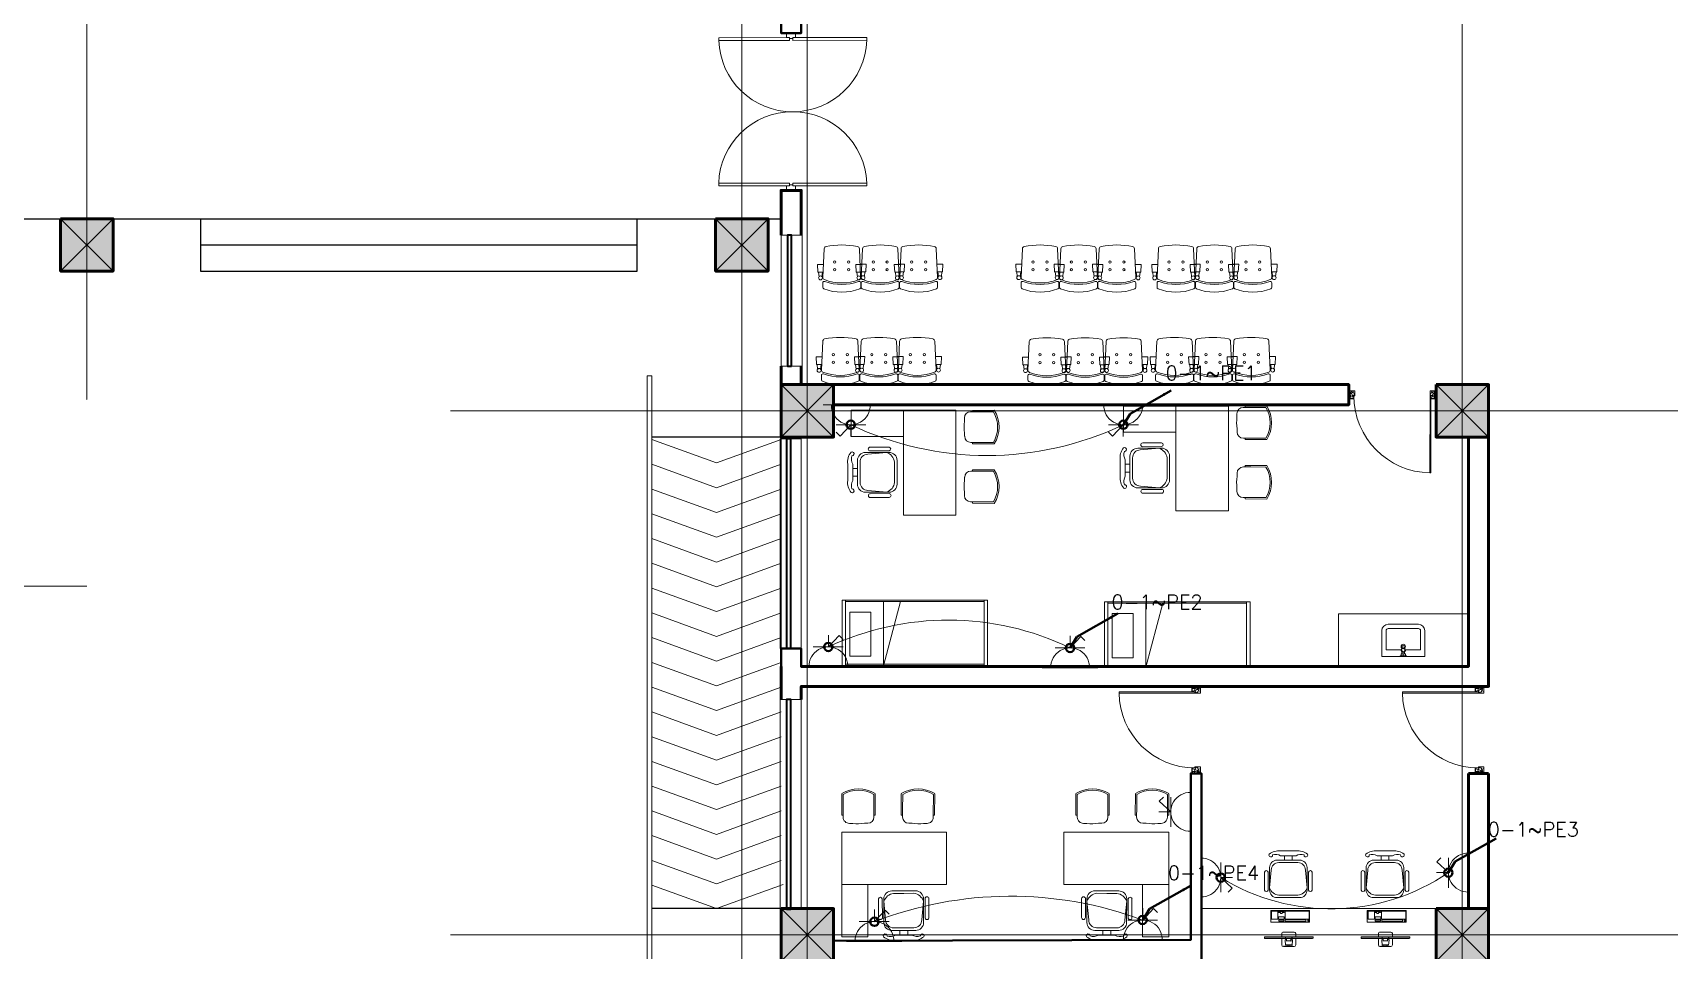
# Model space of a CAD drawing. Header units: millimetres. Extents: x 2355032 to 3136749, y 3674522 to 3929111.
# Drawn here: x 2454406 to 2473146, y 3817541 to 3828048 of the extents above; entities that cross this region are included whole.
import ezdxf

# ---------------------------------------------------------------- set-up
doc = ezdxf.new("R2010")
doc.units = ezdxf.units.MM
doc.header["$MEASUREMENT"] = 0
doc.linetypes.add('CENTER', pattern=[2, 1.25, -0.25, 0.25, -0.25])
doc.linetypes.add('DASHED', pattern=[0.75, 0.5, -0.25])
for name, color, linetype, lineweight in [('0newfurnture', 30, 'Continuous', 15), ('centreline', 52, 'CENTER', 5), ('Column-0.5', 14, 'Continuous', 50), ('door', 41, 'Continuous', 5), ('Door Opening-0.09', 253, 'Continuous', 9), ('furniture', 34, 'Continuous', 15), ('Furniture Hospital-0.09', 44, 'Continuous', 9), ('Hatch', 9, 'Continuous', 9), ('hatch-1', 53, 'Continuous', 15), ('hidden lines', 205, 'DASHED', 5), ('Power Sockets City supply', 141, 'Continuous', 13), ('Railing', 73, 'Continuous', 20), ('Sill Level', 140, 'Continuous', 20), ('stairs', 6, 'Continuous', 25), ('WALL 0.2', 7, 'Continuous', 20), ('wall 0.4', 7, 'Continuous', 40), ('Wall-0.5', 7, 'Continuous', 50), ('WINDOW', 152, 'Continuous', 30), ('Windows Plan', 152, 'Continuous', 35)]:
    doc.layers.add(name, color=color, linetype=linetype, lineweight=lineweight)
doc.layers.add('Wires', color=1, linetype='Continuous')
doc.styles.add('romans', font='romans.shx')
doc.styles.get("Standard").update_dxf_attribs({"font": 'arial.ttf'})
doc.dimstyles.get("Standard").update_dxf_attribs({"dimtxt": 500, "dimasz": 100, "dimexe": 100, "dimexo": 200, "dimgap": 0.09, "dimtad": 0, "dimtoh": 1, "dimdec": 0, "dimzin": 0, "dimdsep": 46, "dimtxsty": 'Standard', "dimblk": 'DOT', "dimcen": 0, "dimclrd": 256, "dimclre": 256, "dimclrt": 256, "dimadec": 0, "dimazin": 0, "dimtfac": 1, "dimtdec": 0, "dimtofl": 0, "dimtmove": 0, "dimatfit": 3, "dimfxl": 1, "dimtolj": 1, "dimtzin": 0, "dimlwd": -1, "dimlwe": -1, "dimarcsym": 1})

# ---------------------------------------------------------------- blocks, each defined once
blk = doc.blocks.new("door 3'3")
at = {"layer": 'door'}
for p, q in [((82769.36, -31237.4), (82769.36, -31203.37)), ((82769.84, -31203.37), (82769.36, -31203.37)), ((82769.84, -31237.4), (82769.84, -31203.37))]:
    blk.add_line(p, q, dxfattribs=at)
at = {"layer": 'door', "ltscale": 80}
for points in [[(82769.84, -31239.84), (82767.36, -31239.84), (82767.36, -31239.37), (82766.88, -31239.37), (82766.88, -31236.38), (82767.36, -31236.38), (82767.36, -31235.91), (82769.36, -31235.91), (82769.36, -31237.4), (82769.84, -31237.4)], [(82802.93, -31239.84), (82805.41, -31239.84), (82805.41, -31239.37), (82805.88, -31239.37), (82805.88, -31236.38), (82805.41, -31236.38), (82805.41, -31235.91), (82803.4, -31235.91), (82803.4, -31237.4), (82802.93, -31237.4)]]:
    blk.add_lwpolyline(points, close=True, dxfattribs=at)
blk.add_arc((82769.36, -31237.4), 34.04, 0, 89.20471, dxfattribs=at)
at = {"layer": 'Hatch'}
for centre, radius, start, end in [((82767.7, -31239.85), 2.68, 36.75824, 107.53286), ((82768.07, -31239.12), 3.04, 64.81981, 103.53483), ((82757.2, -31236.2), 10.64, 342.68423, 1.60142), ((82764.36, -31235.92), 4.57, 311.03249, 0.21009), ((82805.07, -31239.85), 2.68, 72.46714, 143.24176), ((82804.7, -31239.12), 3.04, 76.46517, 115.18019), ((82808.41, -31235.92), 4.57, 179.78991, 228.96751), ((82815.57, -31236.2), 10.64, 178.39858, 197.31577), ((82767.27, -31240.34), 1.96, 14.76809, 101.35249), ((82767.3, -31236.13), 3.25, 271.0473, 321.53187), ((82805.47, -31236.13), 3.25, 218.46813, 268.9527), ((82805.49, -31240.34), 1.96, 78.64751, 165.23191)]:
    blk.add_arc(centre, radius, start, end, dxfattribs=at)
blk = doc.blocks.new('desk')
at = {"layer": 'Furniture Hospital-0.09', "lineweight": 0}
for p, q in [((82779.05, -33204.54), (82778.82, -33204.74)), ((82778.82, -33226.13), (82778.82, -33204.74)), ((82778.08, -33213.81), (82775.81, -33213.97)), ((82775.81, -33214.25), (82775.92, -33214.25)), ((82775.81, -33214.27), (82775.9, -33214.27)), ((82775.81, -33216.59), (82775.9, -33216.59)), ((82775.81, -33216.61), (82775.92, -33216.61)), ((82778.08, -33217.05), (82775.81, -33216.89)), ((82775.92, -33212.3), (82778.82, -33212.3)), ((82777.66, -33214.44), (82778.55, -33214.44)), ((82777.66, -33214.46), (82777.66, -33214.44)), ((82777.66, -33214.46), (82778.82, -33214.46)), ((82777.66, -33216.4), (82778.82, -33216.4)), ((82777.66, -33216.43), (82777.66, -33216.4)), ((82777.66, -33216.43), (82778.55, -33216.43)), ((82777.78, -33216.4), (82777.78, -33214.46)), ((82779.63, -33212.3), (82781.02, -33212.3)), ((82775.92, -33218.56), (82778.82, -33218.56)), ((82779.63, -33218.56), (82781.02, -33218.56)), ((82778.82, -33226.13), (82779.05, -33226.32))]:
    blk.add_line(p, q, dxfattribs=at)
at = {"layer": 'Furniture Hospital-0.09', "lineweight": 0, "ltscale": 100}
for p, q in [((82786.19, -33223.54), (82786.19, -33206.09)), ((82786.19, -33206.09), (82791.32, -33206.09)), ((82786.51, -33207.8), (82787.14, -33207.8)), ((82786.51, -33217.09), (82786.51, -33207.8)), ((82786.57, -33206.96), (82786.57, -33206.39)), ((82786.57, -33206.39), (82787.14, -33206.39)), ((82787.14, -33206.96), (82786.57, -33206.96)), ((82787.14, -33206.39), (82787.14, -33206.96)), ((82787.14, -33207.8), (82787.14, -33217.09)), ((82787.44, -33217.12), (82787.44, -33206.33)), ((82787.44, -33206.33), (82791.11, -33206.33)), ((82791.11, -33206.33), (82791.11, -33217.12)), ((82791.32, -33206.09), (82791.32, -33223.54)), ((82787.14, -33217.09), (82786.51, -33217.09)), ((82786.54, -33219.95), (82786.54, -33217.6)), ((82786.54, -33217.6), (82787.14, -33217.6)), ((82787.14, -33217.6), (82787.14, -33219.95)), ((82791.11, -33217.12), (82787.44, -33217.12)), ((82787.5, -33220.04), (82787.5, -33217.45)), ((82787.5, -33217.45), (82788.59, -33217.45)), ((82788.59, -33217.45), (82788.59, -33220.04)), ((82790.54, -33217.57), (82790.99, -33217.57)), ((82790.54, -33218.45), (82790.54, -33217.57)), ((82790.99, -33217.57), (82790.99, -33220.07)), ((82791.32, -33223.54), (82786.19, -33223.54)), ((82787.14, -33219.95), (82786.54, -33219.95)), ((82788.59, -33220.04), (82787.5, -33220.04)), ((82787.5, -33223.2), (82787.5, -33220.34)), ((82787.5, -33220.34), (82791.08, -33220.34)), ((82791.08, -33223.2), (82787.5, -33223.2)), ((82790.03, -33219.2), (82790.03, -33218.45)), ((82790.03, -33218.45), (82790.54, -33218.45)), ((82790.54, -33219.2), (82790.03, -33219.2)), ((82790.54, -33220.07), (82790.54, -33219.2)), ((82790.99, -33220.07), (82790.54, -33220.07)), ((82791.08, -33220.34), (82791.08, -33223.2))]:
    blk.add_line(p, q, dxfattribs=at)
at = {"layer": 'Furniture Hospital-0.09', "ltscale": 6}
for p, q in [((82800.5, -33204.96), (82808.49, -33204.96)), ((82800.5, -33206.58), (82808.49, -33206.58)), ((82813.91, -33213.95), (82815.89, -33213.95)), ((82813.91, -33217.32), (82815.89, -33217.32)), ((82800.5, -33224.69), (82808.49, -33224.69)), ((82800.5, -33226.31), (82808.49, -33226.31))]:
    blk.add_line(p, q, dxfattribs=at)
at = {"layer": 'Furniture Hospital-0.09', "lineweight": 0}
for points in [[(82779.63, -33226.32), (82779.63, -33204.54), (82779.05, -33204.54), (82779.05, -33226.32), (82779.63, -33226.32)], [(82775.23, -33217.86), (82775.23, -33213)], [(82775.81, -33216.89), (82775.81, -33213.97)], [(82775.9, -33216.59), (82775.9, -33214.27)], [(82775.92, -33216.61), (82775.92, -33214.25)], [(82781.72, -33217.86), (82781.72, -33213)]]:
    blk.add_lwpolyline(points, dxfattribs=at)
at = {"layer": 'Furniture Hospital-0.09', "ltscale": 6}
for points in [[(82797.14, -33215.63), (82797.14, -33210.58, -0.414214), (82800.51, -33207.21), (82810.61, -33207.21, -0.418376), (82813.91, -33210.58), (82813.91, -33215.63)], [(82798.2, -33215.63), (82798.2, -33211.34, -0.28028), (82801.57, -33207.21), (82809.51, -33207.97, -0.418376), (82812.81, -33211.34), (82812.81, -33215.63)], [(82816.29, -33208.59, -0.214578), (82815.89, -33212.17), (82815.89, -33215.63)], [(82816.6, -33207.07, -0.207066), (82818.07, -33212.19), (82818.07, -33215.63)], [(82797.14, -33215.63), (82797.14, -33220.69, 0.414214), (82800.51, -33224.06), (82810.61, -33224.06, 0.418376), (82813.91, -33220.69), (82813.91, -33215.63)], [(82798.2, -33215.63), (82798.2, -33219.93, 0.28028), (82801.57, -33224.06), (82809.51, -33223.3, 0.418376), (82812.81, -33219.93), (82812.81, -33215.63)], [(82816.29, -33222.68, 0.214578), (82815.89, -33219.1), (82815.89, -33215.63)], [(82816.6, -33224.2, 0.207066), (82818.07, -33219.08), (82818.07, -33215.63)]]:
    blk.add_lwpolyline(points, format="xyb", dxfattribs=at)
at = {"layer": 'Furniture Hospital-0.09', "lineweight": 0}
for points in [[(82778.08, -33213.81, -0.263666), (82778.48, -33213.95), (82778.55, -33214.07), (82778.55, -33214.44)], [(82778.08, -33217.05, 0.263666), (82778.48, -33216.91), (82778.55, -33216.79), (82778.55, -33216.43)]]:
    blk.add_lwpolyline(points, format="xyb", dxfattribs=at)
for centre, radius in [((82775.38, -33213.84), 0.0699), ((82775.38, -33214.41), 0.0699), ((82775.38, -33214.99), 0.0699), ((82775.38, -33215.57), 0.0699), ((82775.38, -33216.15), 0.0699), ((82775.38, -33216.73), 0.0699), ((82775.38, -33217.31), 0.0699), ((82775.38, -33217.89), 0.0699), ((82779.34, -33213.98), 0.0463), ((82779.34, -33216.88), 0.0463)]:
    blk.add_circle(centre, radius, dxfattribs=at)
at = {"layer": 'Furniture Hospital-0.09', "ltscale": 6}
for centre, radius, start, end in [((82800.65, -33205.77), 0.824, 100.57806, 259.64196), ((82808.49, -33205.77), 0.812, 270, 90), ((82816.19, -33207.78), 0.823, 59.8228, 277.53485), ((82800.65, -33225.5), 0.824, 100.35804, 259.42194), ((82808.49, -33225.5), 0.812, 270, 90), ((82816.19, -33223.49), 0.823, 82.46515, 300.1772)]:
    blk.add_arc(centre, radius, start, end, dxfattribs=at)
at = {"layer": 'Furniture Hospital-0.09', "lineweight": 0}
for centre, start, end in [((82775.92, -33213), 90, 180), ((82775.92, -33217.86), 180, 270), ((82781.02, -33213), 0, 90), ((82781.02, -33217.86), 270, 0)]:
    blk.add_arc(centre, 0.695, start, end, dxfattribs=at)
blk = doc.blocks.new('BANCAS')
at = {"layer": 'Furniture Hospital-0.09'}
for p, q in [((-0.236, -0.247), (-0.314, -0.247)), ((-0.309, -0.347), (-0.314, -0.247)), ((-0.241, -0.347), (-0.309, -0.347)), ((-0.294, -0.405), (-0.3, -0.347)), ((-0.256, -0.405), (-0.25, -0.347)), ((0.314, -0.25), (0.236, -0.25)), ((0.309, -0.35), (0.241, -0.35)), ((0.256, -0.409), (0.25, -0.35)), ((0.294, -0.409), (0.3, -0.35)), ((0.309, -0.35), (0.314, -0.25))]:
    blk.add_line(p, q, dxfattribs=at)
blk.add_lwpolyline([(0.227, -0.048, 0.346546), (0.203, -0.019, 0.095695), (-0.203, -0.019, 0.346546), (-0.227, -0.048), (-0.244, -0.417, 0.318973), (-0.225, -0.447, 0.193005), (0.225, -0.447, 0.318973), (0.244, -0.417)], format="xyb", close=True, dxfattribs=at)
blk.add_lwpolyline([(-0.245, -0.522), (-0.245, -0.489, -0.522832), (-0.218, -0.471, 0.18), (0.218, -0.471, -0.522832), (0.245, -0.489), (0.245, -0.547, -0.306573), (0.232, -0.565, -0.192782), (-0.232, -0.565, -0.306573), (-0.245, -0.547), (-0.245, -0.504)], format="xyb", dxfattribs=at)
for centre, radius in [((-0.09, -0.22), 0.015), ((0.09, -0.22), 0.015), ((-0.275, -0.422), 0.025), ((-0.09, -0.32), 0.015), ((0.09, -0.32), 0.015), ((0.275, -0.425), 0.025)]:
    blk.add_circle(centre, radius, dxfattribs=at)
blk = doc.blocks.new('A$C72AE6952')
at = {"ltscale": 20, "xscale": 800, "yscale": 800, "zscale": 800, "row_count": 1, "column_count": 3, "row_spacing": 0, "column_spacing": 440.0000000000001}
blk.add_blockref('BANCAS', (-440, 0), dxfattribs=at)
blk = doc.blocks.new('d1')
at = {"layer": 'door'}
for p, q in [((2442.75, 10745.72), (2408.32, 10745.72)), ((2442.75, 10746.15), (2408.33, 10746.15)), ((2408.33, 10746.15), (2408.33, 10745.72))]:
    blk.add_line(p, q, dxfattribs=at)
at = {"layer": 'door', "ltscale": 80}
for points in [[(2445, 10779.7), (2445, 10781.99), (2444.56, 10781.99), (2444.56, 10782.43), (2441.8, 10782.43), (2441.8, 10781.99), (2441.36, 10781.99), (2441.36, 10780.14), (2442.75, 10780.14), (2442.75, 10779.7)], [(2445, 10746.15), (2445, 10743.87), (2444.56, 10743.87), (2444.56, 10743.43), (2441.8, 10743.43), (2441.8, 10743.87), (2441.36, 10743.87), (2441.36, 10745.72), (2442.75, 10745.72), (2442.75, 10746.15)]]:
    blk.add_lwpolyline(points, close=True, dxfattribs=at)
at = {"layer": 'Door Opening-0.09', "ltscale": 80}
blk.add_arc((2442.75, 10745.72), 34.42, 90, 179.27403, dxfattribs=at)
at = {"layer": 'hidden lines'}
for centre, radius, start, end in [((2441.64, 10791.37), 9.82, 268.39858, 287.31577), ((2441.38, 10784.76), 4.22, 269.78991, 318.96751), ((2444.33, 10781.34), 2.81, 166.46517, 205.18019), ((2445.01, 10781.68), 2.48, 162.46714, 233.24176), ((2441.57, 10782.05), 3, 308.46813, 358.9527), ((2445.46, 10782.07), 1.81, 168.64751, 255.23191), ((2441.64, 10734.49), 9.82, 72.68423, 91.60142), ((2441.38, 10741.1), 4.22, 41.03249, 90.21009), ((2444.33, 10744.52), 2.81, 154.81981, 193.53483), ((2445.01, 10744.18), 2.48, 126.75824, 197.53286), ((2441.57, 10743.81), 3, 1.0473, 51.53187), ((2445.46, 10743.79), 1.81, 104.76809, 191.35249)]:
    blk.add_arc(centre, radius, start, end, dxfattribs=at)
blk = doc.blocks.new('MAIN DOOR')
at = {"layer": 'door', "ltscale": 1000}
for points in [[(2313.47, 188.53), (2347.4, 188.53), (2347.4, 187.28), (2313.47, 187.28)], [(2381.32, 188.53), (2348.88, 188.53), (2348.88, 187.28), (2381.32, 187.28)]]:
    blk.add_lwpolyline(points, close=True, dxfattribs=at)
for points in [[(2346.08, 190.6), (2346.08, 188.53)], [(2348.88, 188.12), (2347.4, 188.12), (2347.4, 188.53), (2346.08, 188.53), (2346.08, 190.6), (2350.2, 190.6)], [(2347.4, 188.12), (2348.88, 188.12), (2348.88, 188.53), (2350.2, 188.53), (2350.2, 190.6), (2346.08, 190.6)], [(2350.2, 190.6), (2350.2, 188.53)], [(2313.41, 120.66), (2347.33, 120.66), (2347.33, 121.91), (2313.41, 121.91), (2313.41, 120.66)], [(2348.82, 121.07), (2347.33, 121.07), (2347.33, 120.66), (2346.01, 120.66), (2346.01, 118.6), (2350.14, 118.6)], [(2347.33, 121.07), (2348.82, 121.07), (2348.82, 120.66), (2350.14, 120.66), (2350.14, 118.6), (2346.01, 118.6)], [(2346.01, 118.6), (2346.01, 120.66)], [(2381.26, 120.66), (2348.82, 120.66), (2348.82, 121.91), (2381.26, 121.91), (2381.26, 120.66)], [(2350.14, 118.6), (2350.14, 120.66)]]:
    blk.add_lwpolyline(points, dxfattribs=at)
at = {"layer": 'Door Opening-0.09', "ltscale": 1000}
for centre, radius, start, end in [((2347.4, 188.53), 33.94, 182.11678, 357.88255), ((2347.33, 120.66), 33.95, 2.11669, 177.88264)]:
    blk.add_arc(centre, radius, start, end, dxfattribs=at)
at = {"layer": 'WINDOW', "ltscale": 5}
blk.add_line((2350.14, 190.6), (2350.14, 190.6), dxfattribs=at)
blk = doc.blocks.new('2ft column')
at = {"layer": 'Hatch', "ltscale": 5}
h = blk.add_hatch(color=256, dxfattribs=at)
h.dxf.hatch_style = 1
h.paths.add_polyline_path([(2207385, 4176559), (2207985, 4176559), (2207985, 4175959), (2207385, 4175959)])
at = {"layer": 'Column-0.5', "ltscale": 5}
blk.add_lwpolyline([(2207385, 4176559), (2207985, 4176559), (2207985, 4175959), (2207385, 4175959)], close=True, dxfattribs=at)
at = {"layer": 'Defpoints', "ltscale": 5}
for points in [[(2207985, 4176559), (2207385, 4175959)], [(2207985, 4175959), (2207385, 4176559)]]:
    blk.add_lwpolyline(points, dxfattribs=at)
blk = doc.blocks.new('main grid')
at = {"layer": 'centreline', "ltscale": 5}
for p, q in [((2533911, 4018930), (2533911, 3991299)), ((2541411, 4018930), (2541411, 3976624)), ((2542161, 4018930), (2542161, 3976624)), ((2549661, 4018930), (2549661, 3976624)), ((2559988, 3991172), (2538074, 3991172)), ((2533911, 3989164), (2515100, 3989164)), ((2559988, 3985172), (2538074, 3985172))]:
    blk.add_line(p, q, dxfattribs=at)
at = {"layer": 'Hatch'}
for p in [(326226, -183187), (333726, -183187), (334476, -185087), (341976, -185087), (334476, -191087), (341976, -191087)]:
    blk.add_blockref('2ft column', p, dxfattribs=at)
blk = doc.blocks.new('TAP')
at = {"layer": 'Furniture Hospital-0.09', "linetype": 'Continuous'}
for p, q in [((0, 38), (0, -38)), ((5, 38), (0, 38)), ((5, 38), (5, -38)), ((30, 25), (5, 25)), ((30, 0), (5, 0)), ((30, 25), (30, -25)), ((56, 16), (30, 16)), ((51, 7), (48, 8)), ((59, 19), (57, 22)), ((73, 24), (73, 27)), ((88, 20), (89, 22)), ((97, 15), (125, 12)), ((97, 8), (100, 9)), ((5, -38), (0, -38)), ((30, -25), (5, -25)), ((56, -16), (30, -16)), ((51, -8), (48, -9)), ((60, -20), (58, -22)), ((74, -24), (74, -27)), ((88, -19), (90, -22)), ((97, -7), (100, -8)), ((97, -15), (125, -12))]:
    blk.add_line(p, q, dxfattribs=at)
for radius in [21.2, 19.7]:
    blk.add_circle((74, 0), radius, dxfattribs=at)
for centre, radius, start, end in [((74, 0), 27.2, 163.0512, 199.0512), ((74, 0), 24.2, 127.0512, 163.0512), ((74, 0), 27.2, 91.0512, 127.0512), ((74, 0), 24.2, 55.0512, 91.0512), ((74, 0), 27.2, 19.0512, 55.0512), ((74, 0), 24.2, 343.0512, 19.0512), ((95, 0), 32.6, 337.45, 22.55), ((74, 0), 24.2, 199.0512, 235.0512), ((74, 0), 27.2, 235.0512, 271.0512), ((74, 0), 24.2, 271.0512, 307.0512), ((74, 0), 27.2, 307.0512, 343.0512)]:
    blk.add_arc(centre, radius, start, end, dxfattribs=at)
blk = doc.blocks.new('bazin')
at = {"layer": '0newfurnture', "ltscale": 5}
for p, q in [((2434577, 4011590), (2435069, 4011590)), ((2434577, 4011295), (2434577, 4011590)), ((2435069, 4011590), (2435069, 4011295)), ((2434626, 4011295), (2434626, 4011516)), ((2434626, 4011516), (2434799, 4011516)), ((2434847, 4011516), (2435020, 4011516)), ((2435020, 4011516), (2435020, 4011295)), ((2434996, 4011270), (2434651, 4011270)), ((2434996, 4011221), (2434651, 4011221))]:
    blk.add_line(p, q, dxfattribs=at)
blk.add_circle((2434823, 4011477), 25.6, dxfattribs=at)
for centre, radius, start, end in [((2434651, 4011295), 73.8, 180, 270), ((2434651, 4011295), 24.6, 180, 270), ((2434996, 4011295), 73.8, 270, 0), ((2434996, 4011295), 24.6, 270, 0)]:
    blk.add_arc(centre, radius, start, end, dxfattribs=at)
at = {"layer": '0newfurnture', "ltscale": 5, "xscale": 0.9842520018725999, "yscale": 0.9842520018725999, "zscale": 0.9842520018725999, "rotation": 270}
blk.add_blockref('TAP', (2434823, 4011590), dxfattribs=at)
blk = doc.blocks.new('ADHIKRIT')
at = {"layer": 'furniture'}
for p, q in [((900, 1351), (0, 1351)), ((0, 1351), (0, -450)), ((0, 741), (0, 1351)), ((900, -450), (900, 1351)), ((1187, 1145), (1558, 1147)), ((1187, 1145), (1187, 1121)), ((-245, 1046), (-569, 1047)), ((-245, 980), (-569, 981)), ((1048, 956), (1048, 1014)), ((1187, 1121), (1153, 1121)), ((1187, 1121), (1545, 1123)), ((-789, 683), (-869, 683)), ((1050, 758), (1050, 711)), ((1050, 700), (1050, 711)), ((1189, 595), (1157, 595)), ((1187, 595), (1187, 571)), ((1187, 571), (1558, 573)), ((1189, 595), (1286, 595)), ((1287, 595), (1545, 597)), ((-789, 547), (-869, 547)), ((-900, 0), (0, 0)), ((-900, -450), (-900, 0)), ((-247, 247), (-571, 248)), ((-247, 182), (-571, 182)), ((1189, 102), (1157, 102)), ((1187, 126), (1558, 124)), ((1187, 102), (1187, 126)), ((1189, 102), (1286, 101)), ((1287, 101), (1545, 100)), ((1048, -260), (1048, -318)), ((1050, -4), (1050, -14)), ((1050, -61), (1050, -14)), ((0, -450), (-900, -450)), ((0, -450), (900, -450)), ((1187, -425), (1153, -425)), ((1187, -425), (1545, -426)), ((1187, -449), (1187, -425)), ((1187, -449), (1558, -450))]:
    blk.add_line(p, q, dxfattribs=at)
for points in [[(-897, 962, 0.207066), (-957, 755), (-957, 615)], [(-885, 900, 0.214578), (-869, 755), (-869, 615)], [(-110, 614), (-109, 818, 0.414214), (-246, 955), (-655, 956, 0.418376), (-789, 820), (-789, 615)], [(-153, 614), (-152, 788, 0.28028), (-288, 955), (-610, 925, 0.418376), (-744, 789), (-745, 615)], [(-899, 268, -0.207066), (-958, 476), (-957, 615)], [(-886, 330, -0.214578), (-870, 475), (-869, 615)], [(-110, 614), (-110, 409, -0.414214), (-247, 273), (-656, 274, -0.418376), (-790, 410), (-789, 615)], [(-153, 614), (-153, 440, -0.28028), (-290, 273), (-612, 304, -0.418376), (-745, 441), (-745, 615)]]:
    blk.add_lwpolyline(points, format="xyb", dxfattribs=at)
for centre, radius, start, end in [((1099, 860), 542, 328.0257, 31.9845), ((-881, 933), 33.3, 262.3354, 120.0474), ((-569, 1014), 32.9, 89.8702, 269.8702), ((-245, 1013), 32.9, 269.8702, 89.8702), ((1753, 864), 711, 172.5908, 188.6233), ((1154, 1015), 106, 90.3083, 180.3083), ((1203, 1157), 39.5, 294.3355, 296.5711), ((1099, 860), 518, 329.4756, 30.5244), ((1157, 701), 106, 180.3083, 270.3083), ((-882, 297), 33.3, 239.693, 97.4051), ((-571, 215), 32.9, 89.8702, 269.8702), ((-253, 214), 33.4, 280.4483, 79.5122), ((1157, -4), 106, 89.6917, 179.6917), ((1099, -163), 518, 329.4756, 30.5244), ((1099, -163), 542, 328.0155, 31.9743), ((1753, -168), 711, 171.3767, 187.4092), ((1154, -319), 106, 179.6917, 269.6917), ((1203, -461), 39.5, 63.4289, 65.6645)]:
    blk.add_arc(centre, radius, start, end, dxfattribs=at)
blk = doc.blocks.new('BED')
at = {"layer": 'Furniture Hospital-0.09'}
for p, q in [((-2.12, 0.475), (-2.12, -0.475)), ((-2.12, -0.475), (-2.12, 0.475)), ((-0.008, 0.475), (-2.12, 0.475)), ((-2.07, 0.475), (-2.07, -0.475)), ((-0.855, -0.455), (-0.61, 0.475)), ((-0.61, 0.475), (-0.61, -0.455)), ((-0.058, -0.475), (-0.058, 0.475)), ((-0.008, -0.475), (-0.008, 0.475)), ((-0.058, 0.455), (-2.07, 0.455)), ((-0.425, 0.336), (-0.426, -0.303)), ((-0.425, 0.336), (-0.121, 0.336)), ((-0.121, -0.303), (-0.121, 0.336)), ((-2.07, -0.455), (-0.058, -0.455)), ((-0.426, -0.303), (-0.121, -0.303)), ((-2.12, -0.475), (-0.008, -0.475))]:
    blk.add_line(p, q, dxfattribs=at)
blk = doc.blocks.new('w1')
at = {"layer": 'Sill Level'}
blk.add_lwpolyline([(2460641, 3827503), (2460641, 3825103), (2460401, 3825103), (2460401, 3827503)], close=True, dxfattribs=at)
at = {"layer": 'Windows Plan'}
blk.add_lwpolyline([(2460521, 3825103), (2460521, 3827503), (2460473, 3827503), (2460473, 3825103)], close=True, dxfattribs=at)
blk = doc.blocks.new('w2')
at = {"layer": 'Sill Level'}
blk.add_lwpolyline([(2444138, 3818930), (2445638, 3818930), (2445638, 3818690), (2444138, 3818690)], close=True, dxfattribs=at)
at = {"layer": 'Windows Plan'}
blk.add_lwpolyline([(2445638, 3818810), (2444138, 3818810), (2444138, 3818762), (2445638, 3818762)], close=True, dxfattribs=at)
blk = doc.blocks.new('15A N soc')
at = {"layer": 'Power Sockets City supply', "color": 244, "lineweight": 13, "true_color": 0x991b1e}
for p, q in [((52222.5612, 99516.2064), (52222.5611, 99516.2603)), ((52222.5612, 99516.2064), (52222.6099, 99516.2585)), ((52222.6099, 99516.2585), (52222.6282, 99516.2401)), ((52222.6282, 99516.2064), (52222.4926, 99516.2064)), ((52222.4338, 99516.1156), (52222.6863, 99516.1156))]:
    blk.add_line(p, q, dxfattribs=at)
blk.add_arc((52222.5612, 99516.1182), 0.0881, 358.32, 181.68, dxfattribs=at)
blk = doc.blocks.new('_Dot')
at = {"color": 0, "linetype": 'ByBlock', "lineweight": -2}
blk.add_line((-0.5, 0), (-1, 0), dxfattribs=at)
at = {"color": 0, "linetype": 'ByBlock', "lineweight": -3, "const_width": 0.5}
blk.add_lwpolyline([(-0.25, 0, 1), (0.25, 0, 1)], format="xyb", close=True, dxfattribs=at)

msp = doc.modelspace()

# ---------------------------------------------------------------- linework, layer by layer
at = {"layer": '0newfurnture', "ltscale": 5}
msp.add_lwpolyline([(2469357, 3821392), (2470846, 3821392), (2470846, 3820792), (2469357, 3820792)], close=True, dxfattribs=at)
at = {"layer": 'centreline', "ltscale": 5}
for p, q in [((2455026, 3851476), (2455026, 3823845)), ((2470776, 3851476), (2470776, 3803536))]:
    msp.add_line(p, q, dxfattribs=at)
at = {"layer": 'Furniture Hospital-0.09', "ltscale": 5}
msp.add_lwpolyline([(2467788, 3818018), (2470476, 3818018)], dxfattribs=at)
at = {"layer": 'hatch-1', "color": 4, "lineweight": 0, "ltscale": 5}
for points in [[(2462976, 3823389), (2462235, 3823121), (2461494, 3823389)], [(2462976, 3823106), (2462235, 3822837), (2461494, 3823106)], [(2462976, 3822822), (2462235, 3822554), (2461494, 3822822)], [(2462976, 3822539), (2462235, 3822270), (2461494, 3822539)], [(2462976, 3822255), (2462235, 3821987), (2461494, 3822255)], [(2462976, 3821972), (2462235, 3821703), (2461494, 3821972)], [(2462976, 3821688), (2462235, 3821420), (2461494, 3821688)], [(2462976, 3821405), (2462235, 3821136), (2461494, 3821405)], [(2462976, 3821121), (2462235, 3820853), (2461494, 3821121)], [(2462976, 3820838), (2462235, 3820569), (2461494, 3820838)], [(2462976, 3820554), (2462235, 3820286), (2461494, 3820554)], [(2462976, 3820271), (2462235, 3820002), (2461494, 3820271)], [(2462976, 3819987), (2462235, 3819719), (2461494, 3819987)], [(2462976, 3819704), (2462235, 3819435), (2461494, 3819704)], [(2462976, 3819421), (2462235, 3819152), (2461494, 3819421)], [(2462976, 3819137), (2462235, 3818868), (2461494, 3819137)], [(2462976, 3818854), (2462235, 3818585), (2461494, 3818854)], [(2462976, 3818570), (2462235, 3818301), (2461494, 3818570)], [(2463001, 3818296), (2462235, 3818018), (2461494, 3818287)]]:
    msp.add_lwpolyline(points, dxfattribs=at)
at = {"layer": 'Railing', "ltscale": 5}
msp.add_lwpolyline([(2461443, 3824119), (2461494, 3824119), (2461494, 3817046), (2462056, 3817046), (2462056, 3816995), (2461443, 3816995)], close=True, dxfattribs=at)
at = {"layer": 'stairs', "ltscale": 5}
msp.add_line((2462976, 3818018), (2461494, 3818018), dxfattribs=at)
for points in [[(2447226, 3828418), (2447226, 3825918), (2462976, 3825918)], [(2456328, 3825918), (2456328, 3825318), (2461328, 3825318), (2461328, 3825918)], [(2456328, 3825618), (2461328, 3825618)], [(2462976, 3823418), (2461494, 3823418)]]:
    msp.add_lwpolyline(points, dxfattribs=at)
at = {"layer": 'WALL 0.2', "ltscale": 5}
for points in [[(2462976, 3823418), (2462976, 3820792)], [(2463206, 3823418), (2463206, 3820792)]]:
    msp.add_lwpolyline(points, dxfattribs=at)
at = {"layer": 'wall 0.4', "ltscale": 5}
for points in [[(2462976, 3828418), (2462976, 3828043), (2463206, 3828043), (2463206, 3828418)], [(2462976, 3820792), (2462976, 3820792), (2462976, 3820996), (2463206, 3820996), (2463206, 3820792)], [(2463576, 3817418), (2467788, 3817418), (2467788, 3819566), (2467667, 3819566), (2467667, 3817659), (2463576, 3817648)]]:
    msp.add_lwpolyline(points, dxfattribs=at)
at = {"layer": 'wall 0.4', "color": 3, "ltscale": 5}
for centre in [(2463774, 3823559), (2466894, 3823559), (2463517, 3821015), (2466285, 3821004), (2468010, 3818374), (2470617, 3818430), (2464044, 3817868), (2467115, 3817888)]:
    msp.add_circle(centre, 47.6, dxfattribs=at)
at = {"layer": 'Wall-0.5', "ltscale": 5}
for p, q in [((2470846, 3819566), (2470846, 3818018)), ((2471076, 3819566), (2470846, 3819566)), ((2471076, 3819566), (2471076, 3818018))]:
    msp.add_line(p, q, dxfattribs=at)
for points in [[(2463206, 3825730), (2463206, 3826243), (2462976, 3826243), (2462976, 3825730)], [(2462976, 3824230), (2462976, 3824018)], [(2463206, 3824018), (2463206, 3824230)], [(2463576, 3823788), (2469476, 3823788), (2469476, 3824018), (2463576, 3824018)], [(2470846, 3823418), (2470846, 3820792), (2463206, 3820792)], [(2471076, 3823418), (2471076, 3820562), (2463206, 3820562), (2463206, 3820411)], [(2462976, 3820792), (2462976, 3820411)]]:
    msp.add_lwpolyline(points, dxfattribs=at)
at = {"layer": 'Wires', "color": 5, "lineweight": 9}
for centre, radius, start, end in [((2465335, 3826844), 3637, 244.6179, 295.3821), ((2464889, 3818104), 3218, 64.3298, 115.2342), ((2469271, 3820413), 2397, 238.2642, 304.1764), ((2465605, 3813834), 4326, 69.5655, 111.156)]:
    msp.add_arc(centre, radius, start, end, dxfattribs=at)

# ---------------------------------------------------------------- block references
at = {"layer": '0newfurnture', "ltscale": 5}
msp.add_blockref('main grid', (-78885, -167454), dxfattribs=at)
at = {"layer": '0newfurnture', "xscale": -1, "rotation": 180}
msp.add_blockref('bazin', (35277, 7832496), dxfattribs=at)
at = {"layer": 'Door Opening-0.09'}
for name, p, xscale, yscale, zscale, rotation in [('MAIN DOOR', (2521790, 3831059), 24.99999476371197, 24.99999476371197, 24.99999476371197, 180.049735942377), ('d1', (2745912, 3761096), 25.64102998076803, 25.64102998076803, 25.64102998076803, 89.96666488574085), ("door 3'3", (1669426, 5935716), -25.55555555555556, 25.55555555555556, 25.55555555555556, 90), ("door 3'3", (1672671, 5935716), -25.55555555555556, 25.55555555555556, 25.55555555555556, 90)]:
    msp.add_blockref(name, p, dxfattribs=dict(at, xscale=xscale, yscale=yscale, zscale=zscale, rotation=rotation))
at = {"layer": 'furniture', "extrusion": (0, 0, -1), "yscale": 0.6669998082076751, "zscale": -0.6669998082076751}
for p, xscale, rotation in [((-2464377, 3823424), 0.6669998082076751, 180.0000000000001), ((-2467497, 3823473), 0.6669998082076751, 180.0000000000001), ((-2463970, 3818295), 0.6669998082076751, 90.00000000000011), ((-2467115, 3818295), -0.6669998082076751, 269.9999999999999)]:
    msp.add_blockref('ADHIKRIT', p, dxfattribs=dict(at, xscale=xscale, rotation=rotation))
at = {"layer": 'furniture', "xscale": 789.473684210204, "yscale": 789.473684210204, "zscale": 789.473684210204, "rotation": 180}
for p in [(2463667, 3821175), (2466672, 3821157)]:
    msp.add_blockref('BED', p, dxfattribs=at)
at = {"layer": 'Furniture Hospital-0.09', "yscale": 1.107692350907673, "zscale": 1.107692306891935}
for p, xscale in [((2464063, 3825617), -1.107692350907673), ((2466428, 3825617), 1.107692350907673), ((2467890, 3825617), -1.107692350907673), ((2464047, 3824558), -1.107692350907673), ((2466411, 3824555), -1.107692350907673), ((2467873, 3824558), -1.107692350907673)]:
    msp.add_blockref('A$C72AE6952', p, dxfattribs=dict(at, xscale=xscale))
at = {"layer": 'Furniture Hospital-0.09', "xscale": -25.55555555555556, "yscale": 25.55555555555556, "zscale": 25.55555555555556, "rotation": 270}
for p in [(3317628, 1702217), (3318734, 1702217)]:
    msp.add_blockref('desk', p, dxfattribs=at)
at = {"layer": 'Power Sockets City supply', "lineweight": 0, "xscale": 2523.339306174504, "yscale": 2523.339306174504, "zscale": 2523.339306174504}
for p, rotation in [((134239015, 254936714), 180), ((134242135, 254936714), 180), ((253580593, -127956115), 90), ((-248645145, 135593616), 270.0000000000001), ((253583772, -127956811), 90)]:
    msp.add_blockref('15A N soc', p, dxfattribs=dict(at, rotation=rotation))
for p in [(-129311724, -247292140), (-129308956, -247292151), (-129311197, -247295285), (-129308124, -247295268)]:
    msp.add_blockref('15A N soc', p, dxfattribs=at)
at = {"layer": 'wall 0.4', "rotation": 270}
msp.add_blockref('w2', (-1355714, 6269868), dxfattribs=at)
at = {"layer": 'wall 0.4'}
for p in [(2565, -4106), (2565, -7092)]:
    msp.add_blockref('w1', p, dxfattribs=at)

# ---------------------------------------------------------------- texts
at = {"layer": 'wall 0.4', "color": 5, "ltscale": 5, "style": 'romans'}
for s, p in [('0-1~PE1', (2467378, 3824070)), ('0-1~PE2', (2466759, 3821448)), ('0-1~PE3', (2471068, 3818844)), ('0-1~PE4', (2467406, 3818347))]:
    msp.add_text(s, height=162.3, dxfattribs=at).set_placement(p)

# ---------------------------------------------------------------- leaders
at = {"layer": 'wall 0.4', "ltscale": 5}
for points in [[(2467441, 3823951), (2466971, 3823685), (2466896, 3823559)], [(2466833, 3821397), (2466363, 3821131), (2466287, 3821004)], [(2471164, 3818822), (2470694, 3818557), (2470619, 3818430)], [(2467665, 3818280), (2467195, 3818014), (2467119, 3817887)]]:
    msp.add_leader(points, dimstyle='Standard', override={"dimfxl": 500, "dimfxlon": 1}, dxfattribs=at)

doc.saveas('drawing.dxf')
